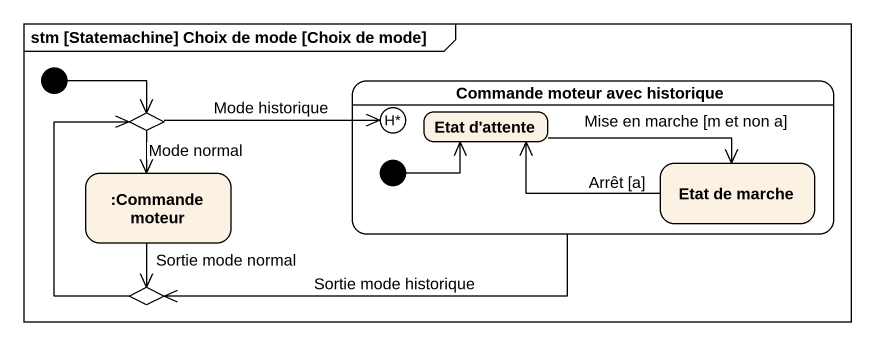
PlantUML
@startuml
mainframe stm [Statemachine] Choix de mode [Choix de mode]
hide empty description
state choice1 <<choice>>
state "Commande moteur avec historique" as Commande_moteur_avec {
  state deephistory1 <<history*>>
  state "Etat d'attente" as Etat_d_attente
  state "Etat de marche" as Etat_de_marche
  [*] -right-> Etat_d_attente
}
state ":Commande moteur" as Commande_moteur
state choice2 <<choice>>
[*] -right-> choice1
choice1 -right-> deephistory1 : Mode historique
choice1 --> Commande_moteur : Mode normal
Commande_moteur_avec -left-> choice2 : Sortie mode historique
Etat_d_attente -right-> Etat_de_marche : Mise en marche [m et non a]
Commande_moteur --> choice2 : Sortie mode normal
Etat_de_marche -left-> Etat_d_attente : Arrêt [a]
choice2 -up-> choice1
@enduml
